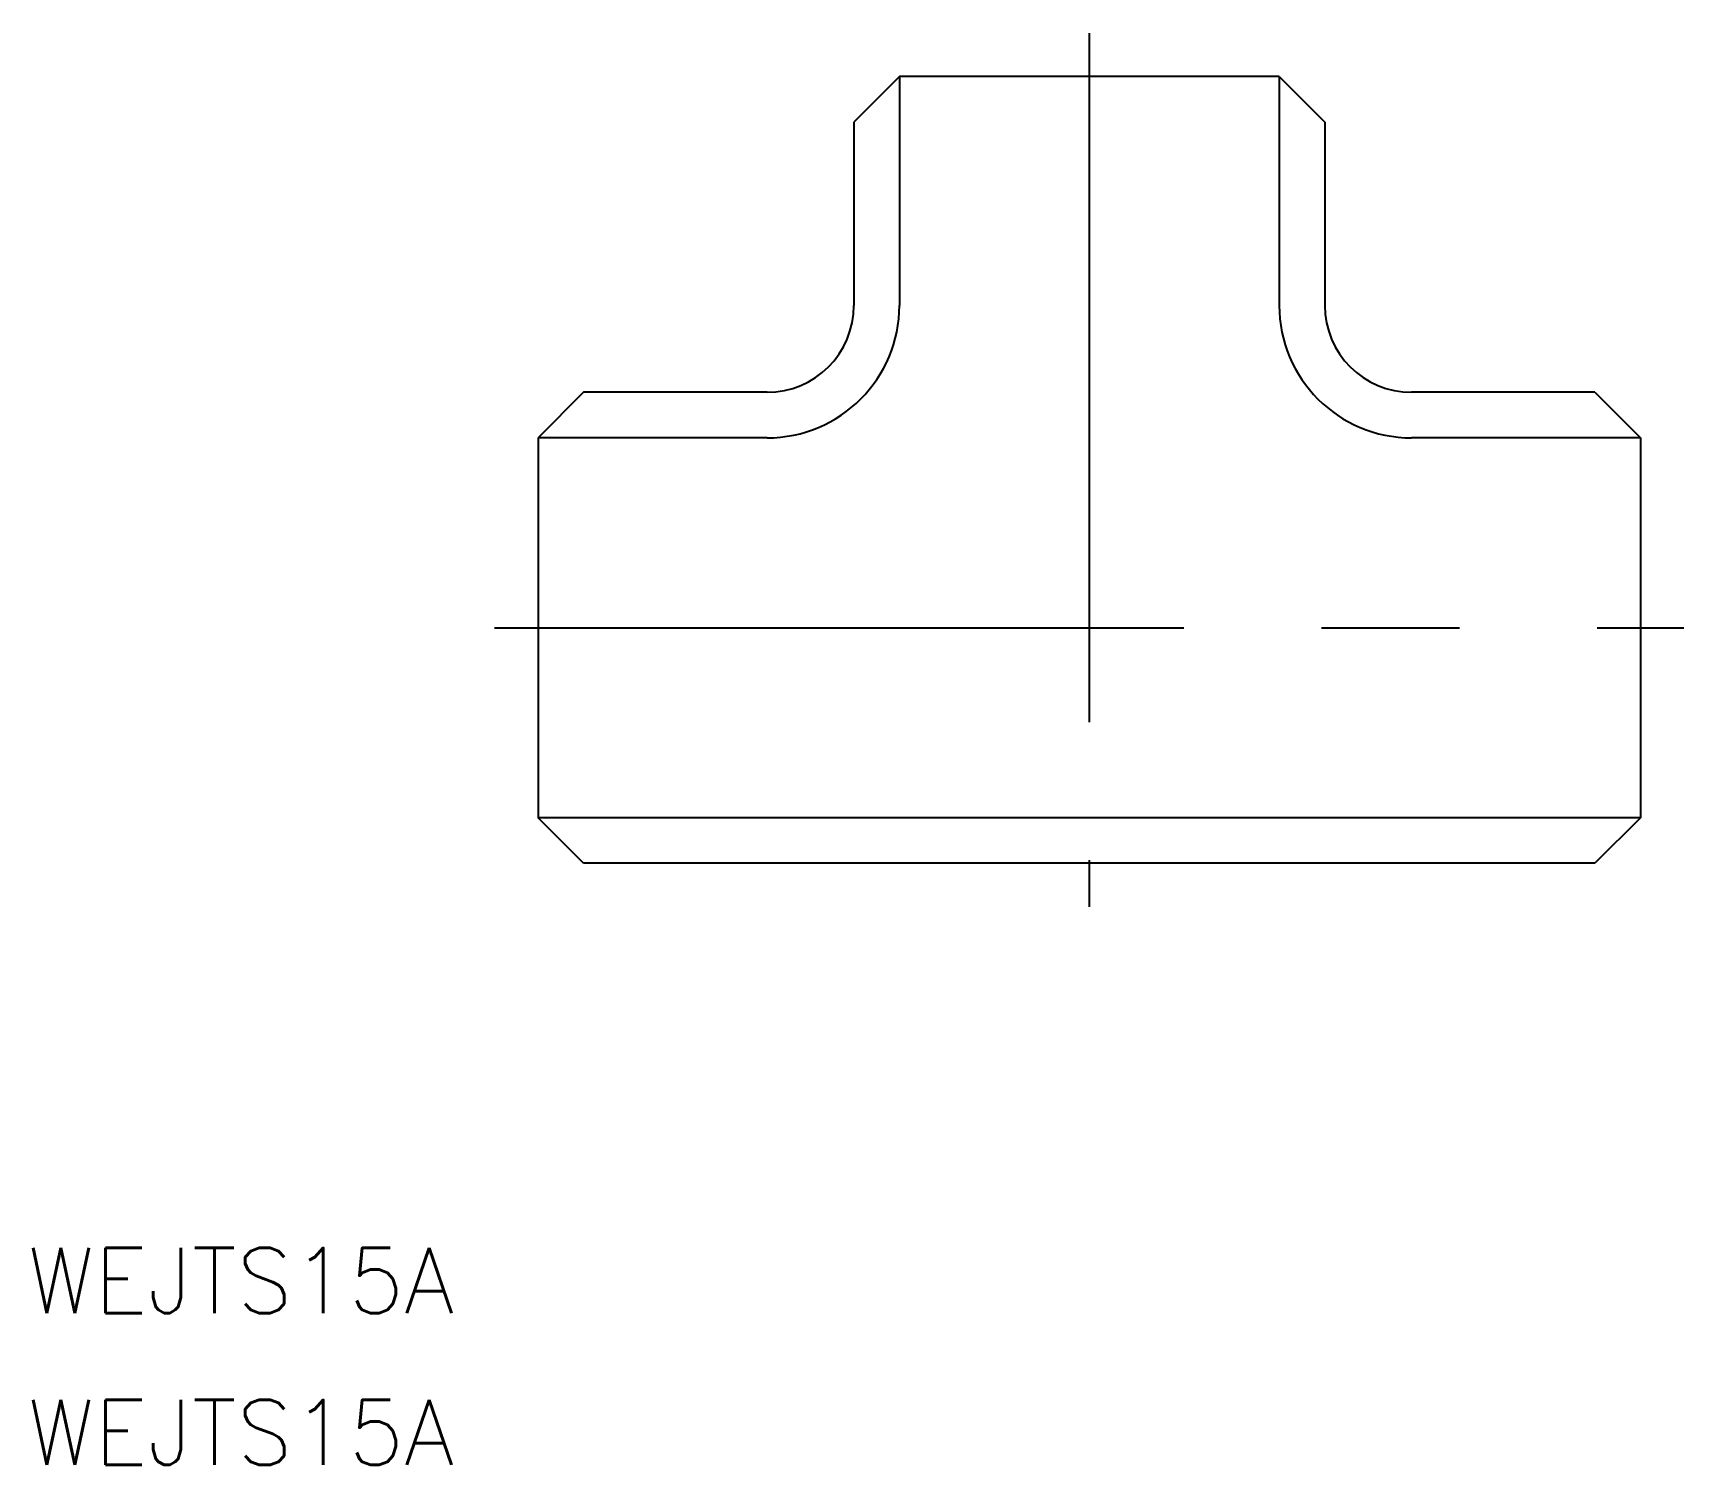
# Model space of a CAD drawing. Extents: x -48.7 to 27.4, y -38.6 to 27.4.
import ezdxf

# ---------------------------------------------------------------- set-up
doc = ezdxf.new("R2010")
doc.units = 0
doc.linetypes.add('CENTER', pattern=[50.8, 31.75, -6.35, 6.35, -6.35])
doc.layers.get('0').update_dxf_attribs({"linetype": 'CONTINUOUS'})
doc.layers.add('CENTER', color=1, linetype='CENTER')
doc.styles.get("Standard").update_dxf_attribs({"font": 'txt.shx', "height": 3, "bigfont": 'bigfont.shx'})

msp = doc.modelspace()

# ---------------------------------------------------------------- linework, layer by layer
at = {"color": 7, "linetype": 'CONTINUOUS'}
for p, q in [((-8.75, 25.4), (-10.85, 23.3)), ((8.75, 25.4), (-8.75, 25.4)), ((-8.75, 25.4), (-8.75, 14.85)), ((8.75, 25.4), (8.75, 14.85)), ((8.75, 25.4), (10.85, 23.3)), ((-10.85, 23.3), (-10.85, 14.85)), ((10.85, 23.3), (10.85, 14.85)), ((-23.3, 10.85), (-25.4, 8.75)), ((-14.85, 10.85), (-23.3, 10.85)), ((23.3, 10.85), (14.85, 10.85)), ((23.3, 10.85), (25.4, 8.75)), ((-25.4, 8.75), (-25.4, -8.75)), ((-14.85, 8.75), (-25.4, 8.75)), ((25.4, 8.75), (14.85, 8.75)), ((25.4, 8.75), (25.4, -8.75)), ((25.4, -8.75), (-25.4, -8.75)), ((-23.3, -10.85), (-25.4, -8.75)), ((25.4, -8.75), (23.3, -10.85)), ((23.3, -10.85), (-23.3, -10.85))]:
    msp.add_line(p, q, dxfattribs=at)
for centre, radius, start, end in [((-14.85, 14.85), 4, 270, 0), ((-14.85, 14.85), 6.1, 270, 0), ((14.85, 14.85), 6.1, 180, 270), ((14.85, 14.85), 4, 180, 270)]:
    msp.add_arc(centre, radius, start, end, dxfattribs=at)
at = {"layer": 'CENTER', "color": 1, "linetype": 'CENTER'}
for p, q in [((0, 27.4), (0, -12.85)), ((-27.4, 0), (27.4, 0))]:
    msp.add_line(p, q, dxfattribs=at)

# ---------------------------------------------------------------- texts
at = {"color": 7, "linetype": 'CONTINUOUS'}
for p in [(-48.927, -31.569), (-48.927, -38.569)]:
    msp.add_text('WEJTS15A', height=3, dxfattribs=at).set_placement(p)

doc.saveas('drawing.dxf')
